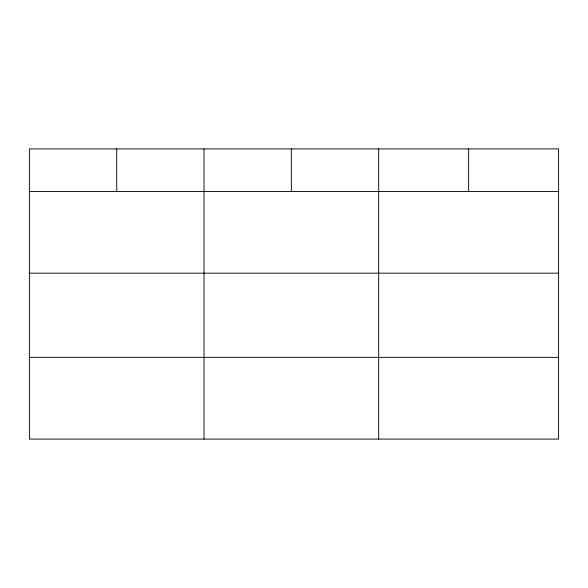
<?xml version="1.0" encoding="UTF-8"?>
<svg xmlns="http://www.w3.org/2000/svg" width="588" height="588" viewBox="0 0 588 588"><rect width="100%" height="100%" fill="white"/><g stroke="black" fill="none" stroke-linecap="round" stroke-linejoin="round"><path stroke-width="0.88" d="M558.6 273.17L558.6 148.918L29.4 148.918L29.4 439.082L558.6 439.082L558.6 273.17L29.4 273.17M29.4 191.453L558.6 191.453M29.4 357.364L558.6 357.364M468.636 148.918L468.636 191.453M378.672 148.918L378.672 439.082M291.354 148.918L291.354 191.453M204.036 148.918L204.036 439.082M116.718 148.918L116.718 191.453"/></g></svg>
